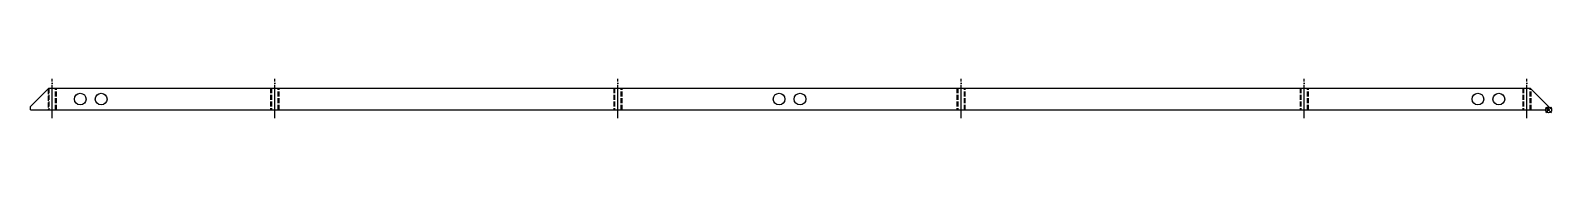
# Model space of a CAD drawing. Extents: x -872 to 36, y 70 to 94.
import ezdxf

# ---------------------------------------------------------------- set-up
doc = ezdxf.new("R2010")
doc.units = 0
doc.header["$MEASUREMENT"] = 0
doc.linetypes.add('CENTER', pattern=[22, 20, -1, 0, -1])
doc.linetypes.add('DASHED', pattern=[4, 3, -1])
doc.layers.get('0').update_dxf_attribs({"linetype": 'CONTINUOUS'})
doc.layers.add('$PARTREF_BOM', color=7, linetype='CONTINUOUS')
doc.styles.get("Standard").update_dxf_attribs({"font": 'txt.shx', "bigfont": 'chineset.shx'})

# ---------------------------------------------------------------- blocks, each defined once
blk = doc.blocks.new('PARTREF')
at = {"layer": '$PARTREF_BOM', "color": 2}
for p, q in [((-1.75, -1.75), (1.75, 1.75)), ((-1.75, 1.75), (1.75, -1.75))]:
    blk.add_line(p, q, dxfattribs=at)
blk.add_circle((0, 0), 1.75, dxfattribs=at)
at = {"layer": '$PARTREF_BOM', "color": 2, "flags": 1}
for tag, p in [('TAG5', (-16.09, -4.95)), ('TAG4', (-16.09, -8.95)), ('TAG10', (-5.65, -5)), ('TAG9', (-5.65, -9)), ('TAG15', (5.59, -4.74)), ('TAG14', (5.59, -8.74)), ('TAG3', (-16.09, -12.95)), ('TAG2', (-16.09, -16.95)), ('TAG8', (-5.65, -13)), ('TAG7', (-5.65, -17)), ('TAG13', (5.59, -12.74)), ('TAG12', (5.59, -16.74)), ('TAG1', (-16.09, -20.95)), ('TAG6', (-5.65, -21)), ('TAG11', (5.59, -20.74))]:
    blk.add_attdef(tag, p, '', height=2.5, dxfattribs=at)

msp = doc.modelspace()

# ---------------------------------------------------------------- linework, layer by layer
at = {"color": 1, "linetype": 'CENTER'}
for p, q in [((-859.35, 70.24), (-859.35, 93.95)), ((-726.35, 70.24), (-726.35, 93.95)), ((-521.35, 70.24), (-521.35, 93.95)), ((-316.35, 70.24), (-316.35, 93.95)), ((-111.35, 70.24), (-111.35, 93.95)), ((21.65, 70.24), (21.65, 93.95))]:
    msp.add_line(p, q, dxfattribs=at)
at = {"color": 7, "linetype": 'CONTINUOUS'}
for p, q in [((-872.35, 77.24), (-861.35, 88.24)), ((-861.35, 88.24), (23.65, 88.24)), ((34.65, 77.24), (23.65, 88.24)), ((-872.35, 75.24), (-872.35, 77.24)), ((-872.35, 75.24), (34.65, 75.24)), ((34.65, 75.24), (34.65, 77.24))]:
    msp.add_line(p, q, dxfattribs=at)
at = {"color": 3, "linetype": 'DASHED'}
for p, q in [((-861.85, 87.74), (-861.85, 75.24)), ((-861.35, 88.24), (-861.35, 75.24)), ((-857.35, 75.24), (-857.35, 88.24)), ((-856.85, 75.24), (-856.85, 88.24)), ((-728.85, 88.24), (-728.85, 75.24)), ((-728.35, 88.24), (-728.35, 75.24)), ((-724.35, 75.24), (-724.35, 88.24)), ((-723.85, 75.24), (-723.85, 88.24)), ((-523.85, 88.24), (-523.85, 75.24)), ((-523.35, 88.24), (-523.35, 75.24)), ((-519.35, 75.24), (-519.35, 88.24)), ((-518.85, 75.24), (-518.85, 88.24)), ((-318.85, 88.24), (-318.85, 75.24)), ((-318.35, 88.24), (-318.35, 75.24)), ((-314.35, 75.24), (-314.35, 88.24)), ((-313.85, 75.24), (-313.85, 88.24)), ((-113.85, 88.24), (-113.85, 75.24)), ((-113.35, 88.24), (-113.35, 75.24)), ((-109.35, 75.24), (-109.35, 88.24)), ((-108.85, 75.24), (-108.85, 88.24)), ((19.15, 88.24), (19.15, 75.24)), ((19.65, 88.24), (19.65, 75.24)), ((23.65, 75.24), (23.65, 88.24)), ((24.15, 75.24), (24.15, 87.74))]:
    msp.add_line(p, q, dxfattribs=at)
at = {"color": 7, "linetype": 'CONTINUOUS'}
for centre in [(-842.6, 81.74), (-830.1, 81.74), (-425.1, 81.74), (-412.6, 81.74), (-7.6, 81.74), (4.9, 81.74)]:
    msp.add_circle(centre, 3.5, dxfattribs=at)

# ---------------------------------------------------------------- block references
at = {"color": 7}
msp.add_blockref('PARTREF', (34.65, 75.24), dxfattribs=at)

doc.saveas('drawing.dxf')
